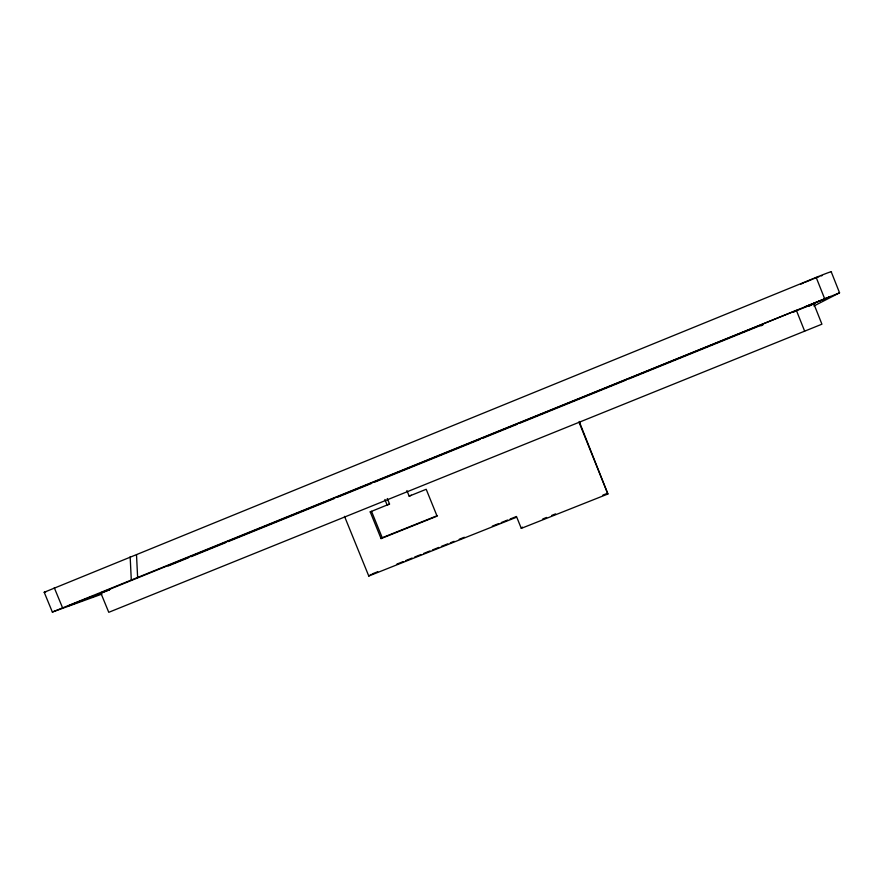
<?xml version="1.0" encoding="UTF-8"?>
<svg xmlns="http://www.w3.org/2000/svg" width="884" height="884" viewBox="0 0 884 884"><rect width="100%" height="100%" fill="white"/><g stroke="black" fill="none" stroke-linecap="round" stroke-linejoin="round"><path stroke-width="1.33" d="M344.506 516.344L368.772 576.025L516.742 517.129L521.284 528.378L607.894 494.001L579.208 421.447M521.284 528.378L522.3 527.096M101.87 594.114L52.355 612.048L44.2 592.269L816.175 277.399A19.415 0.597 -22.5 0 1 831.258 271.896L839.557 292.814L813.899 305.986M52.355 612.048L839.557 292.814M368.772 576.025L371.357 574.269M760.936 325.864L763.301 324.527M381.059 538.588L382.297 537.892L371.512 511.328L370.219 511.88L381.059 538.588L437.083 516.134L426.198 489.283L409.17 496.156L406.905 490.565M796.396 310.417L793.644 311.897L813.788 303.72L821.921 324.185L108.765 612.314L100.776 592.888L796.396 310.417L804.65 331.157M808.959 306.262L813.788 303.72M800.816 284.151L803.6 282.935M409.17 496.156L411.358 495.217M387.291 498.51L389.535 504.024L387.126 505.051L384.872 499.482M804.661 282.482L812.396 279.256M109.638 589.75L92.522 596.7L101.55 593.44M168.148 565.992L188.623 557.682M191.187 556.644L225.729 542.61M228.293 541.572L334.506 498.443M337.069 497.405L371.623 483.382M374.175 482.332L480.399 439.215M482.951 438.177L517.505 424.143M520.068 423.104L626.281 379.976M628.844 378.938L763.212 324.384M579.418 422.176L579.97 421.944M370.219 511.88L389.535 504.024M381.28 538.113L437.458 515.593M372.639 573.76L377.733 571.727M396.828 564.125L403.203 561.594M405.745 560.578L412.11 558.047M414.662 557.03L421.027 554.5M423.58 553.483L429.944 550.942M432.486 549.936L438.862 547.395M441.403 546.389L447.768 543.848M450.321 542.831L454.133 541.317M459.227 539.284L464.321 537.262M492.344 526.113L498.709 523.571M501.261 522.566L507.626 520.024M510.167 519.007L516.543 516.477M542.765 518.974L546.61 517.449M551.726 515.416L555.561 513.891M602.888 495.106L606.722 493.581M813.512 278.814L819.114 276.626M100.776 592.888L109.605 589.705M820.993 275.952L822.076 275.62M45.835 591.838L44.2 592.269M54.289 587.761L62.521 607.728M579.219 422.685L607.894 494.001M816.175 277.399L824.584 298.56M136.512 554.832L137.628 577.539M130.158 556.787L131.285 579.793M805.468 306.671L804.849 306.991L830.562 296.505L805.468 306.671M69.725 605.33L68.985 605.673L93.306 596.015L69.725 605.33"/></g></svg>
